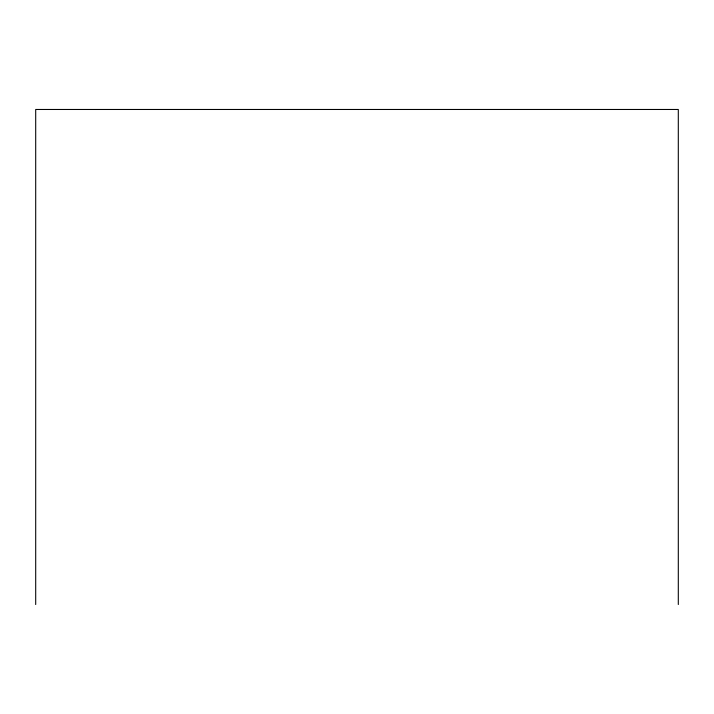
<?xml version="1.0" encoding="UTF-8"?>
<svg xmlns="http://www.w3.org/2000/svg" width="714" height="714" viewBox="0 0 714 714"><rect width="100%" height="100%" fill="white"/><g stroke="black" fill="none" stroke-linecap="round" stroke-linejoin="round"><path stroke-width="1.07" d="M678.3 604.526L678.3 109.474L35.7 109.474L35.7 604.526"/></g></svg>
